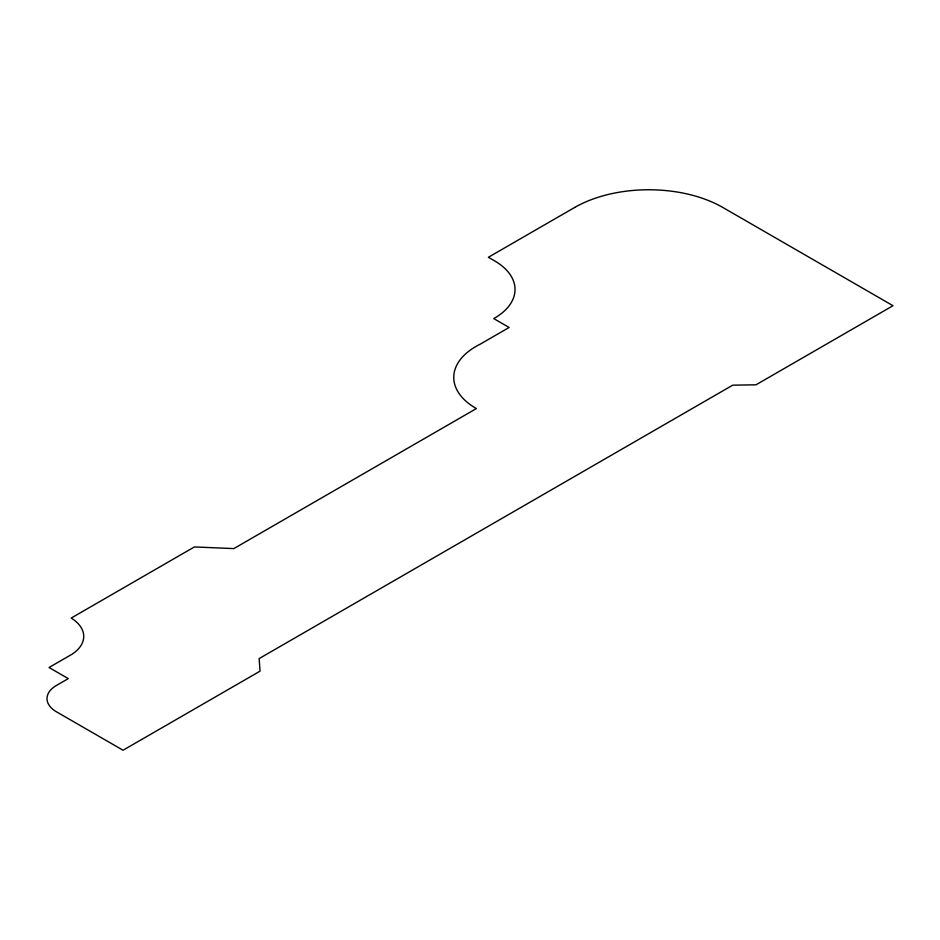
<?xml version="1.0" encoding="UTF-8"?>
<svg xmlns="http://www.w3.org/2000/svg" width="940" height="940" viewBox="0 0 940 940"><rect width="100%" height="100%" fill="white"/><g stroke="black" fill="none" stroke-linecap="round" stroke-linejoin="round"><path stroke-width="1.41" d="M574.634 207.482L488.377 257.278L495.063 261.132A70.347 40.62 0 0 1 493.747 318.589L509.139 327.473L480.258 344.146A75.799 43.757 0 0 0 476.369 408.571L233.837 548.596L194.392 546.939L71.205 618.073A46.565 26.884 0 0 1 72.133 654.17L49.045 667.506L68.279 678.61L56.459 685.436A32.289 18.636 0 0 0 56.459 711.792L123.046 750.238L260.028 671.16L259.146 658.587L732.718 385.177L756.019 384.801L893 305.712L722.86 207.482A104.81 60.513 0 0 0 574.634 207.482"/></g></svg>
